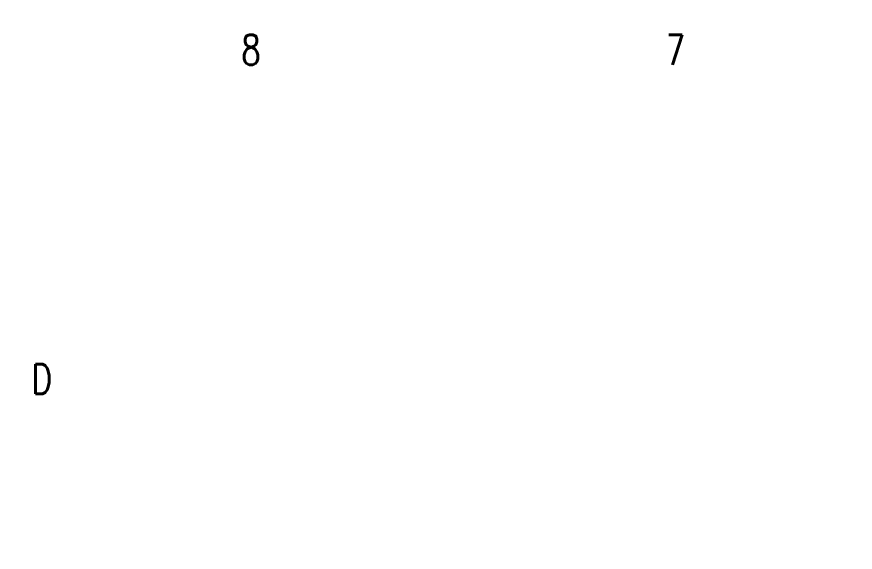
# Model space of a CAD drawing. Extents: x -9.8 to 23.3, y -7.1 to 14.3.
# Drawn here: x -9.84 to -1.65, y 9.1 to 14.34 of the extents above; entities that cross this region are included whole.
import ezdxf

# ---------------------------------------------------------------- set-up
doc = ezdxf.new("R2010")
doc.units = 0
doc.layers.add('2D_LINE_01', color=1, linetype='CONTINUOUS')
doc.layers.add('TEXT_01', color=1, linetype='CONTINUOUS')
doc.styles.add('W0$0013291339', font='simplex', dxfattribs={"width": 0.75})

# ---------------------------------------------------------------- blocks, each defined once
blk = doc.blocks.new('SMOOTH_0$00004')
at = {"const_width": 0.00002}
blk.add_lwpolyline([(-0.00001, 0, 1), (0.00001, 0, 1)], format="xyb", close=True, dxfattribs=at)
blk = doc.blocks.new('DRAWING_4315')
at = {"layer": '2D_LINE_01', "const_width": 0.00004}
for points in [[(-0.4571, -0.4876), (32.7012, -0.4876), (32.7012, 20.9678), (-0.4571, 20.9678)], [(0, 0), (32.1831, 0), (32.1831, 20.4801), (0, 20.4801)]]:
    blk.add_lwpolyline(points, close=True, dxfattribs=at)
blk.add_lwpolyline([(3.9315, 20.4801), (3.9315, 20.9678)], dxfattribs=at)
at = {"layer": '2D_LINE_01'}
for p in [(-0.4571, 20.9678), (3.9315, 20.9678), (0, 20.4801), (3.9315, 20.4801)]:
    blk.add_blockref('SMOOTH_0$00004', p, dxfattribs=at)
at = {"layer": 'TEXT_01', "style": 'W0$0013291339', "width": 0.75}
for s, p in [('8', (1.7372, 20.4996)), ('7', (5.882, 20.4996)), ('D', (-0.3108, 17.2813))]:
    blk.add_text(s, height=0.2926, dxfattribs=at).set_placement(p)

msp = doc.modelspace()

# ---------------------------------------------------------------- block references
msp.add_blockref('DRAWING_4315', (-9.38583, -6.62992))

doc.saveas('drawing.dxf')
